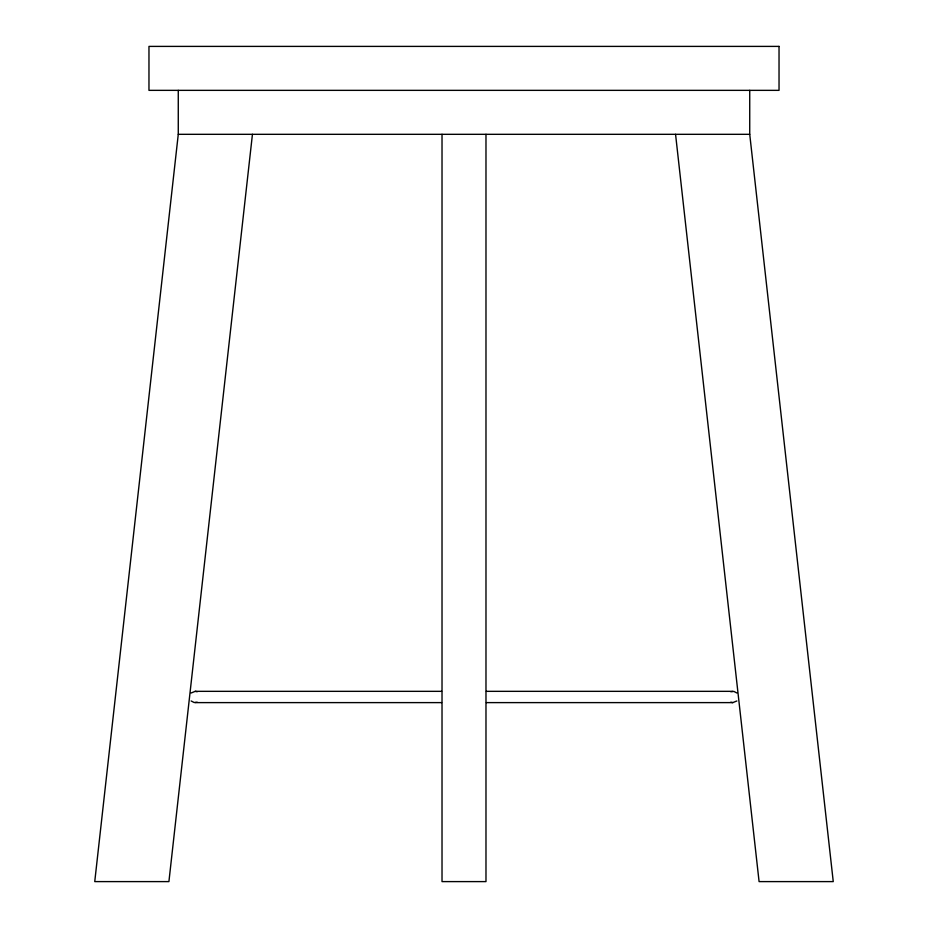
<?xml version="1.0" encoding="UTF-8"?>
<svg xmlns="http://www.w3.org/2000/svg" width="928" height="928" viewBox="0 0 928 928"><rect width="100%" height="100%" fill="white"/><g stroke="black" fill="none" stroke-linecap="round" stroke-linejoin="round"><path stroke-width="1.39" d="M178.269 90.352L178.269 134.316L94.749 881.6L168.919 881.6L252.439 134.316M191.133 692.996L195.205 691.337L441.589 691.337M736.867 700.965L732.795 702.612L486.411 702.612M197.2 702.218L194.172 702.519L191.133 700.965M730.8 691.731L733.909 691.43L736.867 692.996M178.269 134.316L749.731 134.316L833.251 881.6L759.081 881.6L675.561 134.316M486.411 691.337L732.795 691.337M195.205 702.612L441.589 702.612M732.795 702.612L730.8 702.218M195.205 691.337L197.2 691.731M749.731 90.352L749.731 134.316M485.982 134.316L485.982 881.6L442.018 881.6L442.018 134.316M779.033 46.4L148.967 46.4L148.967 90.352L779.033 90.352L779.033 46.4"/></g></svg>
